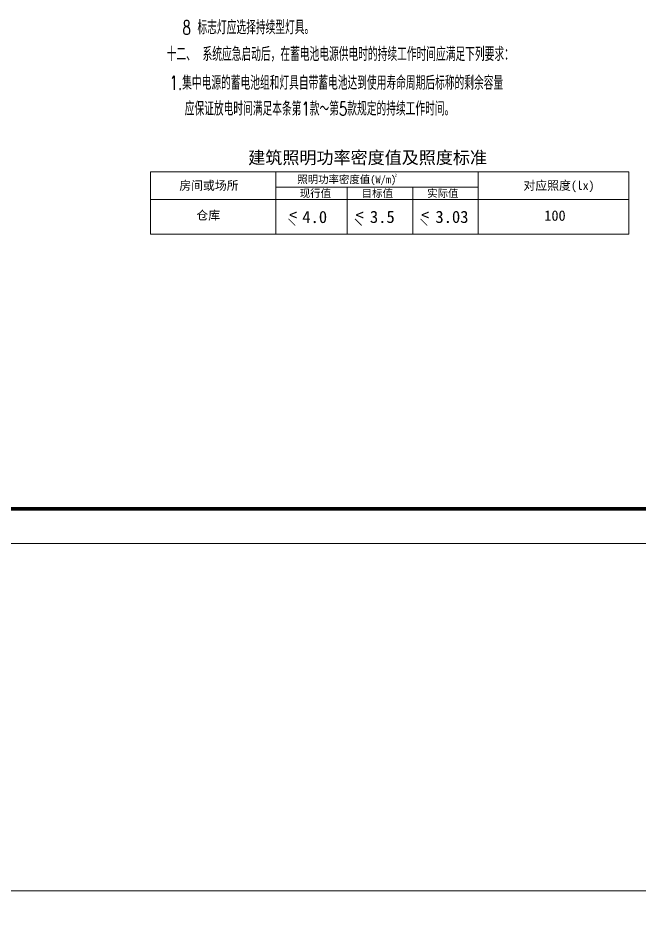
# Model space of a CAD drawing. Header units: inches. Extents: x -3272461 to -2504170, y 403793 to 1071042.
# Drawn here: x -2731744 to -2713857, y 898656 to 924275 of the extents above; entities that cross this region are included whole.
import ezdxf

# ---------------------------------------------------------------- set-up
doc = ezdxf.new("R2010")
doc.units = ezdxf.units.IN
doc.header["$LTSCALE"] = 1000
doc.header["$MEASUREMENT"] = 0
doc.layers.get('0').update_dxf_attribs({"lineweight": 18})
doc.layers.add('PUB_TITLE', color=153, linetype='Continuous', lineweight=18)
doc.layers.add('电气', color=7, linetype='Continuous', lineweight=18)
doc.styles.add('_HZTXT', font='simplex.shx', dxfattribs={"width": 0.8, "bigfont": 'hztxt.shx'})
doc.styles.add('黑体', font='', dxfattribs={"width": 0.8})
doc.styles.get('黑体').set_extended_font_data('黑体')

msp = doc.modelspace()

# ---------------------------------------------------------------- linework, layer by layer
for p, q in [((-2727920.5, 919841), (-2714154.1, 919841)), ((-2727920.5, 919841), (-2727920.5, 918041)), ((-2714154.1, 919841), (-2714154.1, 918041)), ((-2727920.5, 919041), (-2714154.1, 919041)), ((-2727920.5, 918041), (-2714154.1, 918041))]:
    msp.add_line(p, q)
at = {"color": 0}
msp.add_line((-2720377.7, 919398), (-2720377.7, 918041), dxfattribs=at)
for points in [[(-2723953, 918484.2, 25, 25, 0), (-2723760.5, 918291.7, 25, 25, 0)], [(-2722037.1, 918484.2, 25, 25, 0), (-2721844.6, 918291.7, 25, 25, 0)], [(-2720152, 918484.2, 25, 25, 0), (-2719959.6, 918291.7, 25, 25, 0)]]:
    msp.add_lwpolyline(points, format="xyseb")
at = {"layer": 'PUB_TITLE'}
for points in [[(-2702044.3, 909130.6), (-2702044.3, 951130.6), (-2761444.3, 951130.6), (-2761444.3, 909130.6)], [(-2702044.3, 857130.6), (-2702044.3, 899130.6), (-2761444.3, 899130.6), (-2761444.3, 857130.6)]]:
    msp.add_lwpolyline(points, close=True, dxfattribs=at)
msp.add_lwpolyline([(-2703044.3, 910130.6, 100, 100, 0), (-2703044.3, 950130.6, 100, 100, 0), (-2758944.3, 950130.6, 100, 100, 0), (-2758944.3, 910130.6, 100, 100, 0)], format="xyseb", close=True, dxfattribs=at)
at = {"layer": '电气'}
for p, q in [((-2724316.1, 919841), (-2724316.1, 918041)), ((-2718492.6, 919841), (-2718492.6, 918041)), ((-2724316.1, 919398), (-2718492.6, 919398)), ((-2722262.7, 919398), (-2722262.7, 918041)), ((-2720377.7, 919398), (-2720377.7, 918041))]:
    msp.add_line(p, q, dxfattribs=at)

# ---------------------------------------------------------------- texts
at = {"color": 7, "style": '_HZTXT', "width": 0.7}
for s, p in [('1.集中电源的蓄电池组和灯具自带蓄电池达到使用寿命周期后标称的剩余容量', (-2727372.9, 922201.4)), ('应保证放电时间满足本条第1款～第5款规定的持续工作时间。', (-2726939.7, 921457.4))]:
    msp.add_text(s, height=400, dxfattribs=at).set_placement(p)
at = {"style": '黑体'}
for s, height, p in [('建筑照明功率密度值及照度标准', 360, (-2725111.7, 920068.1)), ('照明功率密度值(W/m)', 220, (-2723699.7, 919508.4)), ('2', 81.6, (-2720895.4, 919702.3)), ('房间或场所', 250, (-2727094.9, 919318)), ('对应照度(lx)', 250, (-2717187.8, 919318)), ('现行值', 220, (-2723628.6, 919108.6)), ('目标值', 220, (-2721845, 919108.6)), ('实际值', 220, (-2719960, 919108.6)), ('仓库', 250, (-2726603.5, 918458.1)), ('<', 350, (-2723940.8, 918418.9)), ('4.0', 350, (-2723555.2, 918363.5)), ('<', 350, (-2722024.8, 918418.9)), ('3.5', 350, (-2721608.6, 918365.7)), ('<', 350, (-2720139.8, 918418.9)), ('3.03', 350, (-2719723.6, 918365.7)), ('100', 300, (-2716587, 918427.8))]:
    msp.add_text(s, height=height, dxfattribs=at).set_placement(p)
at = {"color": 7, "char_height": 400, "attachment_point": 7, "style": '_HZTXT'}
for s, insert, width in [('{\\W0.7;8 标志灯应选择持续型灯具。}', (-2727003.8, 923795.3), 5356.385), ('{\\W0.7;十二、 系统应急启动后，在蓄电池电源供电时的持续工作时间应满足下列要求：}', (-2727458.1, 923015.4), 14702.385)]:
    msp.add_mtext(s, dxfattribs=dict(at, insert=insert, width=width))

doc.saveas('drawing.dxf')
